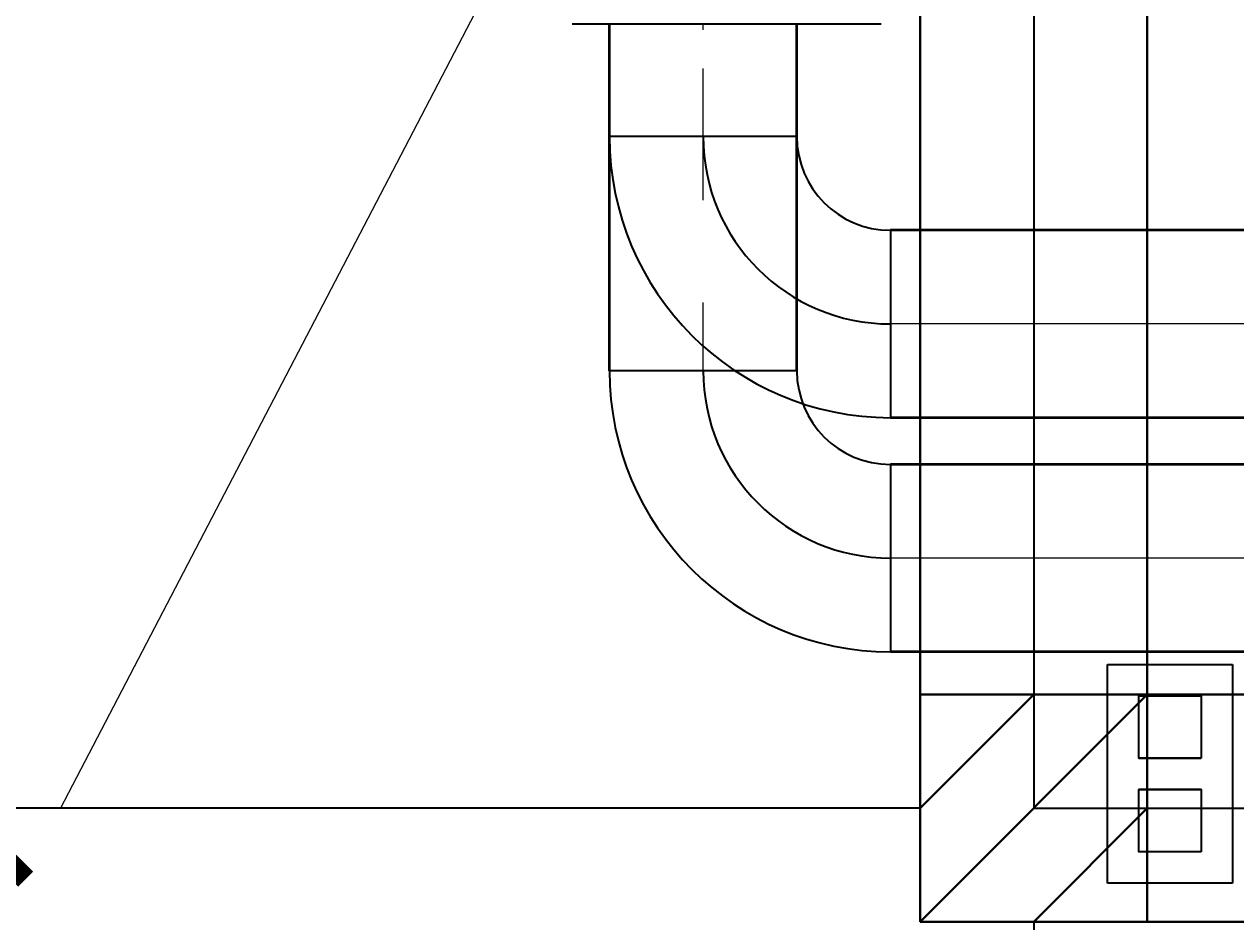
# Model space of a CAD drawing. Header units: inches. Extents: x 23 to 100097, y 11 to 104145.
# Drawn here: x 31562 to 33695, y 87020 to 88600 of the extents above; entities that cross this region are included whole.
import ezdxf

# ---------------------------------------------------------------- set-up
doc = ezdxf.new("R2010")
doc.units = ezdxf.units.IN
doc.header["$MEASUREMENT"] = 0
doc.linetypes.add('ACAD_ISO03W100', pattern=[30, 12, -18])
doc.layers.add('Divar', color=7, linetype='Continuous', lineweight=25)
doc.layers.add('nad', color=1, linetype='Continuous', lineweight=9)
doc.layers.add('TEKST', color=7, linetype='Continuous')
doc.layers.add('VRV MUSA', color=5, linetype='Continuous')
doc.styles.get("Standard").update_dxf_attribs({"font": 'arial.ttf'})
doc.dimstyles.new('ISO-25', dxfattribs={"dimtxt": 250, "dimasz": 250, "dimexe": 150, "dimexo": 0.625, "dimgap": 100, "dimtad": 1, "dimdec": 0, "dimtxsty": 'Standard', "dimblk": 'ARCHTICK', "dimcen": 2.5, "dimadec": 0, "dimazin": 0, "dimtfac": 1, "dimtdec": 0, "dimtmove": 0, "dimatfit": 3, "dimfxl": 1, "dimarcsym": 0})

# ---------------------------------------------------------------- blocks, each defined once
blk = doc.blocks.new('_ArchTick')
at = {"layer": 'nad', "color": 0, "const_width": 0.15}
blk.add_lwpolyline([(-0.5, -0.5), (0.5, 0.5)], dxfattribs=at)
blk = doc.blocks.new('*D163')
at = {"color": 0, "lineweight": -2, "transparency": 16777216}
for p, q in [((33339.5, 87019.8), (33339.5, 83044.3)), ((35539.5, 87019.8), (35539.5, 83044.3)), ((33339.5, 83194.3), (35539.5, 83194.3))]:
    blk.add_line(p, q, dxfattribs=at)
at = {"layer": 'Defpoints', "color": 0, "transparency": 16777216}
for p in [(33339.5, 87020.4), (35539.5, 87020.4), (35539.5, 83194.3)]:
    blk.add_point(p, dxfattribs=at)
at = {"color": 0, "lineweight": -2, "transparency": 16777216, "xscale": 250, "yscale": 250, "zscale": 250, "rotation": 180}
blk.add_blockref('_ArchTick', (33339.5, 83194.3), dxfattribs=at)
at = {"color": 0, "lineweight": -2, "transparency": 16777216, "xscale": 250, "yscale": 250, "zscale": 250}
blk.add_blockref('_ArchTick', (35539.5, 83194.3), dxfattribs=at)
at = {"color": 0, "transparency": 16777216, "insert": (34439.5, 83422), "char_height": 250, "attachment_point": 5}
blk.add_mtext('2200', dxfattribs=at)
blk = doc.blocks.new('*D175')
at = {"color": 0, "lineweight": -2, "transparency": 16777216}
for p, q in [((33138.9, 96631.5), (31289.6, 96631.5)), ((31439.6, 96631.5), (31439.6, 87220.4)), ((33138.9, 87220.4), (31289.6, 87220.4))]:
    blk.add_line(p, q, dxfattribs=at)
at = {"layer": 'Defpoints', "color": 0, "transparency": 16777216}
for p in [(33139.5, 96631.5), (31439.6, 87220.4), (33139.5, 87220.4)]:
    blk.add_point(p, dxfattribs=at)
at = {"color": 0, "lineweight": -2, "transparency": 16777216, "xscale": 250, "yscale": 250, "zscale": 250}
for p, rotation in [((31439.6, 96631.5), 90), ((31439.6, 87220.4), 270)]:
    blk.add_blockref('_ArchTick', p, dxfattribs=dict(at, rotation=rotation))
at = {"color": 0, "transparency": 16777216, "insert": (31211.9, 91926), "char_height": 250, "attachment_point": 5, "rotation": 90}
blk.add_mtext('9411', dxfattribs=at)
blk = doc.blocks.new('*D176')
at = {"color": 0, "lineweight": -2, "transparency": 16777216}
for p, q in [((33138.9, 87220.4), (31289.6, 87220.4)), ((31439.6, 87220.4), (31439.6, 85720.4)), ((39138.9, 85720.4), (31289.6, 85720.4))]:
    blk.add_line(p, q, dxfattribs=at)
at = {"layer": 'Defpoints', "color": 0, "transparency": 16777216}
for p in [(33139.5, 87220.4), (31439.6, 85720.4), (39139.5, 85720.4)]:
    blk.add_point(p, dxfattribs=at)
at = {"color": 0, "lineweight": -2, "transparency": 16777216, "xscale": 250, "yscale": 250, "zscale": 250}
for p, rotation in [((31439.6, 87220.4), 90), ((31439.6, 85720.4), 270)]:
    blk.add_blockref('_ArchTick', p, dxfattribs=dict(at, rotation=rotation))
at = {"color": 0, "transparency": 16777216, "insert": (31211.9, 86470.4), "char_height": 250, "attachment_point": 5, "rotation": 90}
blk.add_mtext('1500', dxfattribs=at)
blk = doc.blocks.new('*D177')
at = {"color": 0, "lineweight": -2, "transparency": 16777216}
for p, q in [((33138.9, 96631.5), (30293, 96631.5)), ((30443, 96631.5), (30443, 85720.4)), ((33338.9, 85720.4), (30293, 85720.4))]:
    blk.add_line(p, q, dxfattribs=at)
at = {"layer": 'Defpoints', "color": 0, "transparency": 16777216}
for p in [(33139.5, 96631.5), (30443, 85720.4), (33339.5, 85720.4)]:
    blk.add_point(p, dxfattribs=at)
at = {"color": 0, "lineweight": -2, "transparency": 16777216, "xscale": 250, "yscale": 250, "zscale": 250}
for p, rotation in [((30443, 96631.5), 90), ((30443, 85720.4), 270)]:
    blk.add_blockref('_ArchTick', p, dxfattribs=dict(at, rotation=rotation))
at = {"color": 0, "transparency": 16777216, "insert": (30215.4, 91176), "char_height": 250, "attachment_point": 5, "rotation": 90}
blk.add_mtext('10911', dxfattribs=at)

msp = doc.modelspace()

# ---------------------------------------------------------------- linework, layer by layer
at = {"lineweight": 30}
for p, q in [((33139.5, 96631.5), (33139.5, 87220.4)), ((33539.5, 96631.5), (33539.5, 87220.4)), ((33539.5, 87420.4), (33139.5, 87020.4)), ((33139.5, 87220.4), (33339.5, 87420.4)), ((33339.5, 87420.4), (35539.5, 87420.4)), ((33339.5, 87020.4), (33539.5, 87220.4)), ((33339.5, 87020.4), (35539.5, 87020.4))]:
    msp.add_line(p, q, dxfattribs=at)
for p, q in [((33339.5, 96631.5), (33339.5, 87220.4)), ((33469.7, 87253.1, 0), (33469.7, 87472.9, 0)), ((33469.7, 87472.9, 0), (33689.5, 87472.9, 0)), ((33689.5, 87472.9, 0), (33689.5, 87253.1, 0)), ((33469.7, 87088.3, 0), (33469.7, 87308.1, 0)), ((33524.7, 87308.1, 0), (33634.6, 87308.1, 0)), ((33689.5, 87308.1, 0), (33689.5, 87088.3, 0)), ((33634.6, 87253.1, 0), (33524.7, 87253.1, 0)), ((33339.5, 87220.4), (35539.5, 87220.4)), ((33689.5, 87088.3, 0), (33469.7, 87088.3, 0))]:
    msp.add_line(p, q)
at = {"color": 3, "ltscale": 500}
for p, q in [((32922.4, 88401.9, 0), (32592.8, 88401.9, 0)), ((33087.2, 88237.1, 0), (33087.2, 87907.4, 0))]:
    msp.add_line(p, q, dxfattribs=at)
at = {"color": 3, "lineweight": 0, "ltscale": 30}
msp.add_line((42574, 88072.3), (33087.2, 88072.3), dxfattribs=at)
at = {"color": 5, "ltscale": 500}
for p, q in [((32922.4, 87989.9), (32592.8, 87989.9)), ((33087.2, 87825), (33087.2, 87495.4))]:
    msp.add_line(p, q, dxfattribs=at)
at = {"color": 5, "lineweight": 0, "ltscale": 30}
msp.add_line((45135.8, 87660.2), (33087.2, 87660.2), dxfattribs=at)
at = {"lineweight": 30}
msp.add_lwpolyline([(33139.5, 87020.4), (33539.5, 87020.4), (33539.5, 87420.4), (33139.5, 87420.4)], close=True, dxfattribs=at)
at = {"elevation": 0}
for points in [[(33634.6, 87308.1), (33524.7, 87308.1), (33524.7, 87418), (33634.6, 87418)], [(33634.6, 87143.3), (33524.7, 87143.3), (33524.7, 87253.1), (33634.6, 87253.1)]]:
    msp.add_lwpolyline(points, close=True, dxfattribs=at)
at = {"color": 3, "ltscale": 500}
for radius in [494.5, 329.6, 164.8]:
    msp.add_arc((33087.2, 88401.9, 0), radius, 180, 270, dxfattribs=at)
at = {"color": 5, "ltscale": 500}
for radius in [494.5, 329.6, 164.8]:
    msp.add_arc((33087.2, 87989.9), radius, 180, 270, dxfattribs=at)
at = {"layer": 'Divar'}
msp.add_line((33070.7, 88599.7, 0), (32526.8, 88599.7, 0), dxfattribs=at)
at = {"layer": 'TEKST', "color": 3, "lineweight": 35, "ltscale": 0.95}
for p, q in [((32592.8, 88401.9, 0), (32592.8, 88599.7, 0)), ((32922.4, 88401.9, 0), (32922.4, 88599.7, 0)), ((37284.7, 88237.1, 0), (33087.2, 88237.1, 0)), ((37284.7, 87907.4), (33087.2, 87907.4, 0))]:
    msp.add_line(p, q, dxfattribs=at)
at = {"layer": 'TEKST', "color": 5, "lineweight": 35, "ltscale": 0.95}
for p, q in [((32592.8, 87989.9), (32592.8, 88599.7)), ((32922.4, 87989.9), (32922.4, 88599.7)), ((40371.3, 87825), (33087.2, 87825)), ((40371.3, 87495.4, 0), (33087.2, 87495.4, 0))]:
    msp.add_line(p, q, dxfattribs=at)
at = {"layer": 'TEKST', "color": 3, "linetype": 'ACAD_ISO03W100', "lineweight": 9, "ltscale": 10}
msp.add_line((32757.6, 88401.9, 0), (32757.6, 88599.7, 0), dxfattribs=at)
at = {"layer": 'TEKST', "color": 5, "linetype": 'ACAD_ISO03W100', "lineweight": 9, "ltscale": 10}
msp.add_line((32757.6, 87989.9), (32757.6, 88599.7), dxfattribs=at)
at = {"layer": 'VRV MUSA', "color": 0, "linetype": 'ByBlock', "lineweight": 0, "ltscale": 1.55}
msp.add_line((31626.1, 87219.6, 0), (32866.9, 89600.4, 0), dxfattribs=at)

# ---------------------------------------------------------------- dimensions: what is measured, and where the dimension line sits
for base, p2, picture, middle in [((30443, 85720.4), (33339.5, 85720.4), '*D177', (30215.4, 91176)), ((31439.6, 87220.4), (33139.5, 87220.4), '*D175', (31211.9, 91926))]:
    dim = msp.add_linear_dim(base=base, p1=(33139.5, 96631.5), p2=p2, angle=90, dimstyle='ISO-25')
    dim.commit()
    dim.dimension.update_dxf_attribs({"geometry": picture, "text_midpoint": middle})
dim = msp.add_linear_dim(base=(31439.6, 85720.4), p1=(33139.5, 87220.4), p2=(39139.5, 85720.4), angle=90, dimstyle='ISO-25', override={"dimtmove": 1})
dim.commit()
dim.dimension.update_dxf_attribs({"geometry": '*D176', "text_midpoint": (31211.9, 86470.4)})
dim = msp.add_linear_dim(base=(35539.5, 83194.3), p1=(33339.5, 87020.4), p2=(35539.5, 87020.4), dimstyle='ISO-25')
dim.commit()
dim.dimension.update_dxf_attribs({"geometry": '*D163', "text_midpoint": (34439.5, 83422)})

doc.saveas('drawing.dxf')
